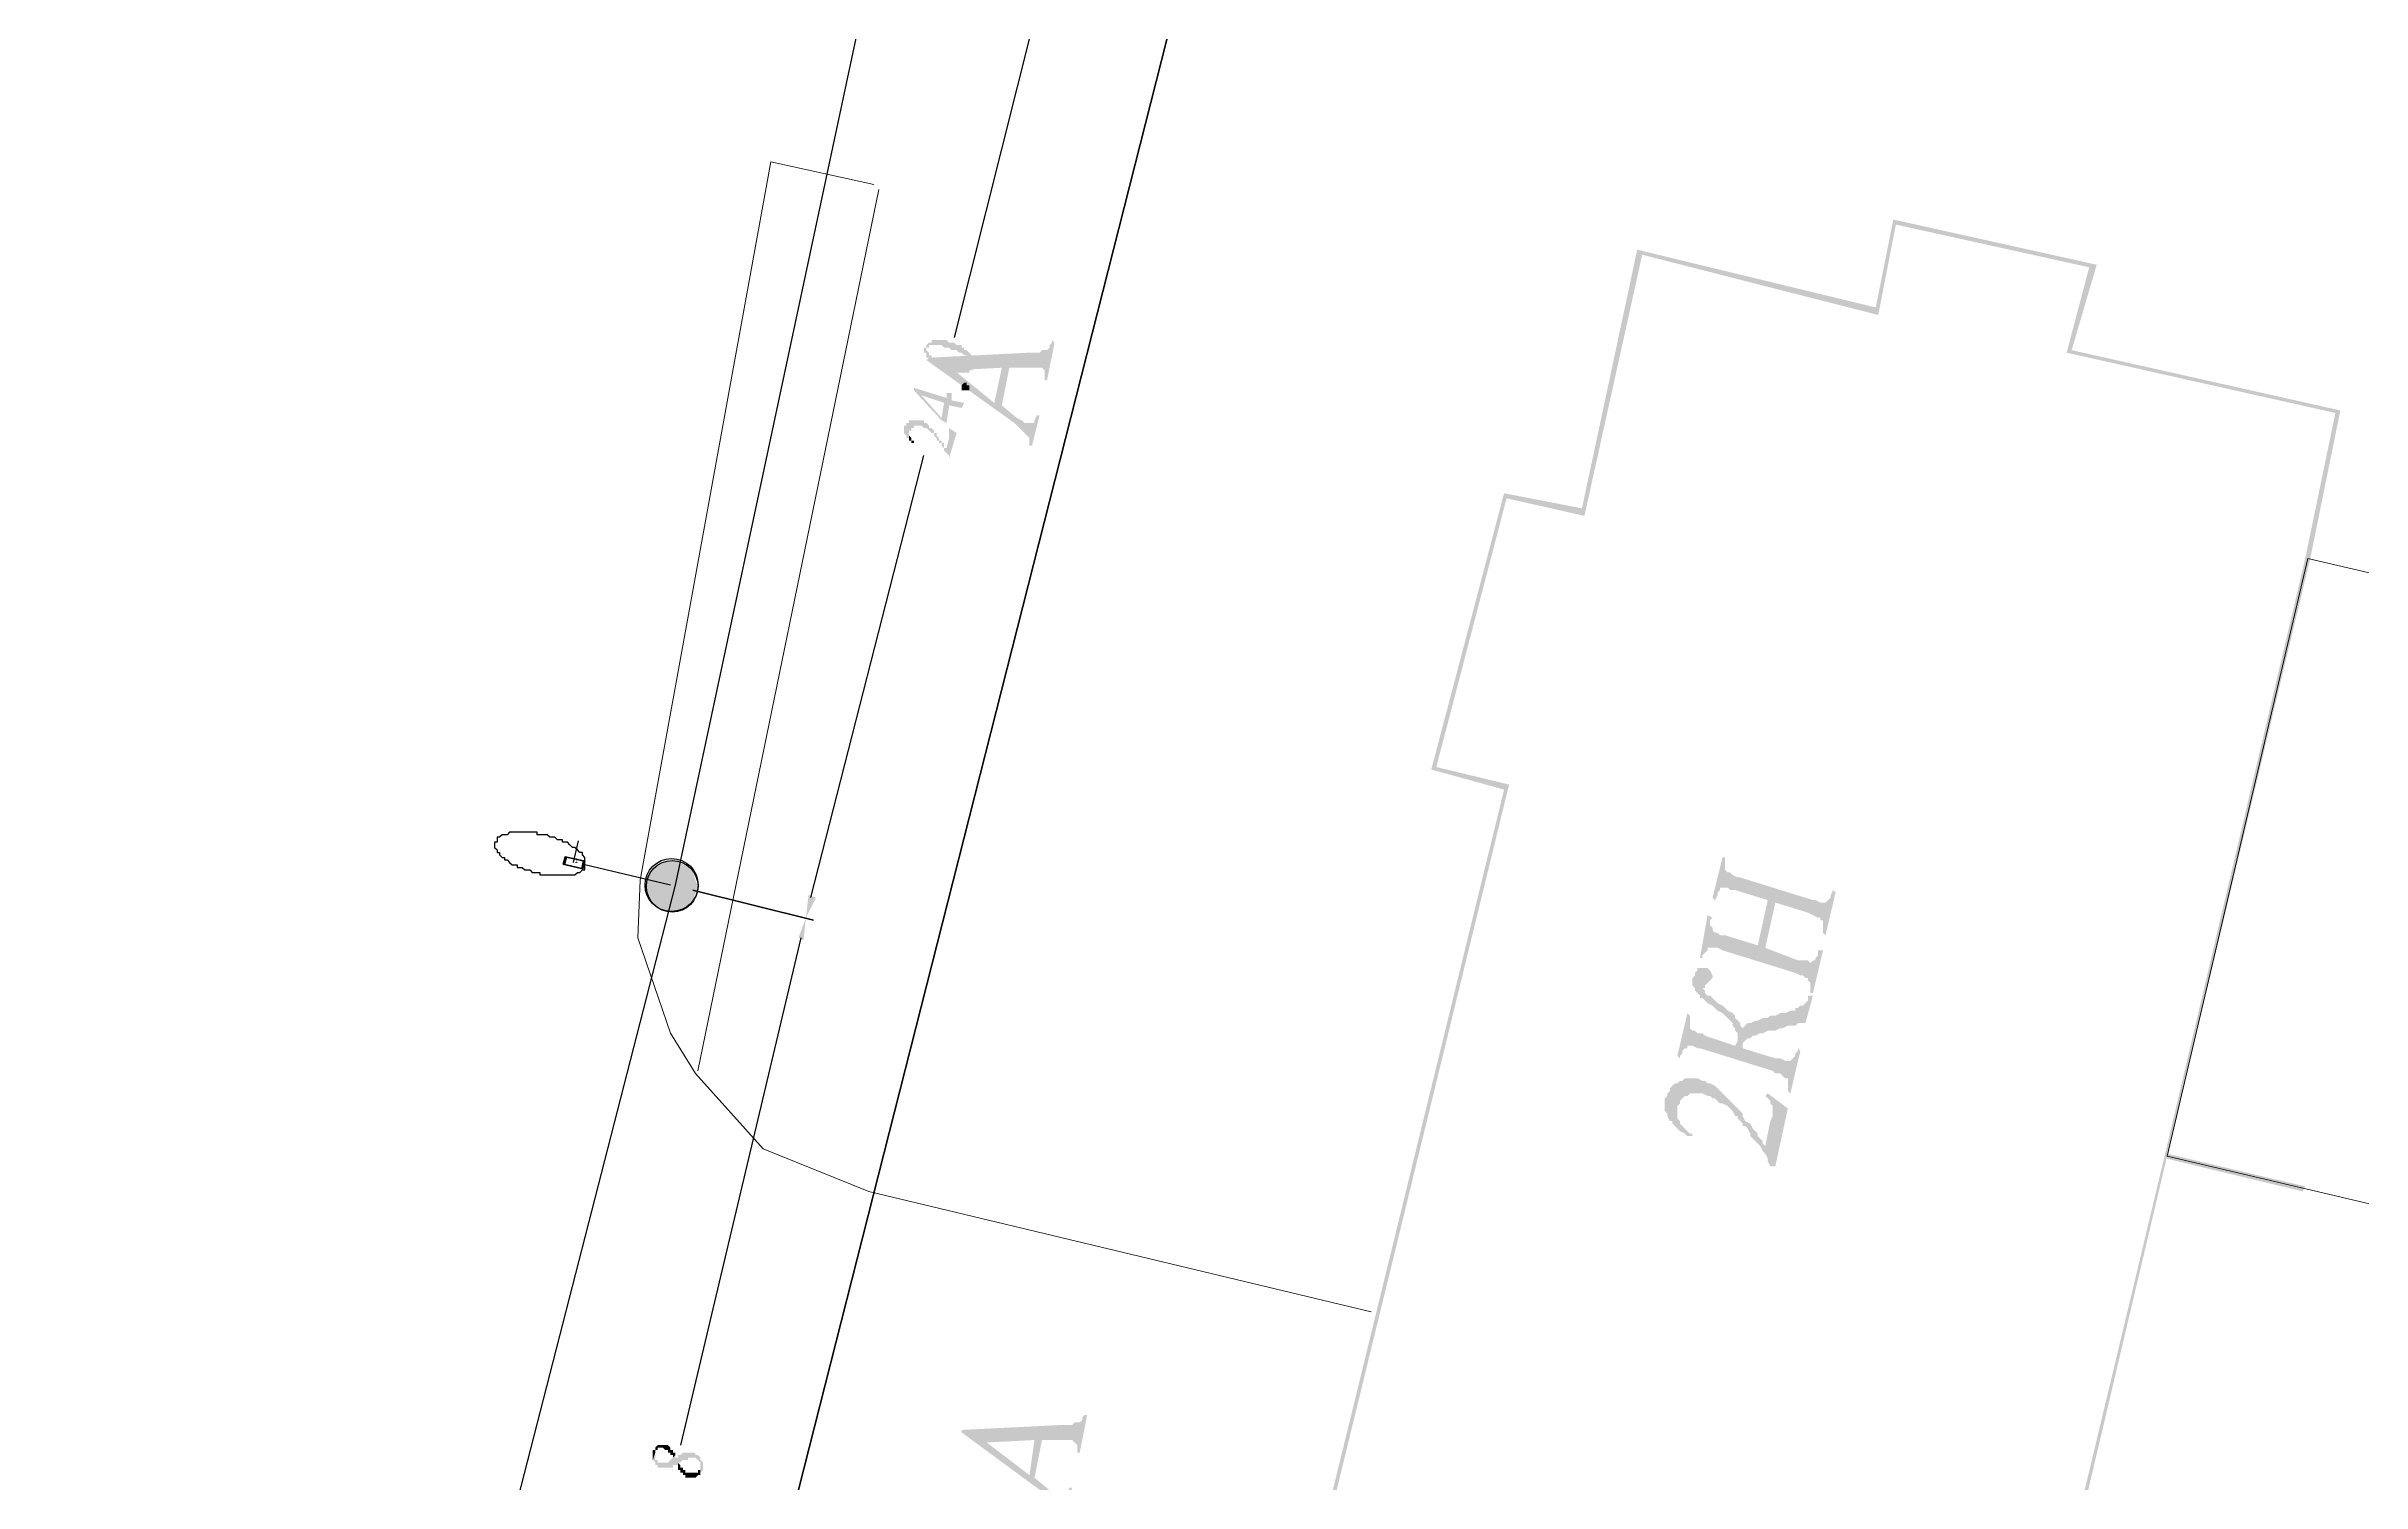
# Model space of a CAD drawing. Extents: x 243 to 885, y -99 to 1005.
# Drawn here: x 477.4 to 529, y 601.3 to 633.3 of the extents above; entities that cross this region are included whole.
import ezdxf

# ---------------------------------------------------------------- set-up
doc = ezdxf.new("R2010")
doc.units = 0
doc.header["$MEASUREMENT"] = 0
for name, color, linetype in [('DLXLUM01', 6, 'Continuous'), ('DLXLUMEX', 2, 'Continuous'), ('DLXSCENE', 7, 'Continuous'), ('PDF _Геометрия', 7, 'Continuous'), ('PDF _Сплошная заливка', 7, 'Continuous')]:
    doc.layers.add(name, color=color, linetype=linetype)

# ---------------------------------------------------------------- blocks, each defined once
blk = doc.blocks.new('*U26')
for p, q in [((-0.214, 0.137), (-0.253, -0.028)), ((-0.253, -0.028), (-0.214, 0.137)), ((-0.185, 0.13), (-0.224, -0.035)), ((-0.224, -0.035), (-0.185, 0.13)), ((-0.185, 0.13), (-0.214, 0.137)), ((0.195, 0.042), (-0.214, 0.137)), ((-0.214, 0.137), (-0.185, 0.13)), ((-0.214, 0.137), (0.195, 0.042)), ((0.224, 0.035), (-0.185, 0.13)), ((-0.185, 0.13), (0.224, 0.035)), ((0.156, -0.124), (0.195, 0.042)), ((0.195, 0.042), (0.156, -0.124)), ((0.185, -0.13), (0.224, 0.035)), ((0.224, 0.035), (0.185, -0.13)), ((0.224, 0.035), (0.195, 0.042)), ((0.195, 0.042), (0.224, 0.035)), ((-0.253, -0.028), (0.156, -0.124)), ((-0.224, -0.035), (-0.253, -0.028)), ((-0.253, -0.028), (-0.224, -0.035)), ((0.156, -0.124), (-0.253, -0.028)), ((-0.224, -0.035), (0.185, -0.13)), ((0.185, -0.13), (-0.224, -0.035)), ((0.156, -0.124), (0.185, -0.13)), ((0.185, -0.13), (0.156, -0.124))]:
    blk.add_line(p, q)
at = {"color": 1}
blk.add_line((-0.029, 0.007), (0.084, 0.494), dxfattribs=at)
at = {"layer": 'DLXLUMEX', "color": 7}
blk.add_text('1', height=0.1, dxfattribs=at).set_placement((0, 0))
blk = doc.blocks.new('*U46')
blk.add_line((33.147, -9.687), (212.825, 698.104))

msp = doc.modelspace()

# ---------------------------------------------------------------- hatches: boundary and pattern name
at = {"layer": 'PDF _Сплошная заливка', "linetype": 'ByBlock', "transparency": 33554559}
h = msp.add_hatch(color=256, dxfattribs=at)
h.paths.add_polyline_path([(511.631, 622.976), (509.895, 623.312), (508.272, 617.152), (509.895, 616.705), (505.584, 599.067), (521.542, 595.26), (524.677, 608.53), (527.869, 621.856), (528.541, 625.159), (522.55, 626.503), (523.109, 628.407), (518.574, 629.415), (518.182, 627.455), (512.863, 628.743)])
h.paths.add_polyline_path([(509.951, 623.2), (511.687, 622.808), (512.975, 628.631), (518.238, 627.287), (518.63, 629.303), (522.941, 628.351), (522.438, 626.447), (528.429, 625.103), (527.757, 621.856), (524.621, 608.53), (521.486, 595.428), (505.696, 599.179), (510.007, 616.817), (508.384, 617.208)], flags=0)
for points in [[(496.961, 626.559), (496.961, 626.447), (497.017, 626.447), (497.017, 626.391), (497.017, 626.559), (497.073, 626.559), (497.073, 626.615), (497.129, 626.615), (497.185, 626.615), (497.241, 626.615), (497.297, 626.615), (497.353, 626.615), (497.409, 626.559), (497.465, 626.559), (497.521, 626.559), (497.577, 626.503), (497.633, 626.503), (497.689, 626.503), (497.745, 626.447), (497.801, 626.447), (497.857, 626.391), (497.913, 626.391), (497.913, 626.335), (497.969, 626.335), (498.025, 626.279), (498.025, 626.223), (498.025, 626.167), (498.025, 626.055), (498.081, 626.111), (498.081, 626.167), (498.081, 626.223), (498.081, 626.279), (498.081, 626.335), (498.025, 626.335), (498.025, 626.391), (497.969, 626.447), (497.913, 626.503), (497.857, 626.503), (497.857, 626.559), (497.801, 626.559), (497.801, 626.615), (497.745, 626.615), (497.689, 626.615), (497.633, 626.671), (497.577, 626.671), (497.521, 626.671), (497.465, 626.727), (497.409, 626.727), (497.353, 626.727), (497.297, 626.727), (497.241, 626.727), (497.185, 626.727), (497.129, 626.727), (497.129, 626.671), (497.073, 626.671), (497.017, 626.615), (497.017, 626.559)], [(497.073, 626.335), (497.633, 626.055), (498.697, 626.111), (498.529, 625.327), (498.865, 626.111), (499.257, 626.111), (499.313, 626.111), (499.425, 626.111), (499.481, 626.111), (499.537, 626.111), (499.593, 626.111), (499.649, 626.055), (499.649, 625.999), (499.649, 625.943), (499.649, 625.831), (499.705, 625.831), (499.873, 626.671), (499.817, 626.727), (499.817, 626.671), (499.761, 626.615), (499.761, 626.559), (499.705, 626.503), (499.649, 626.503), (499.593, 626.503), (499.537, 626.447), (499.425, 626.447), (499.313, 626.447)], [(497.017, 626.391), (497.017, 626.335), (497.073, 626.335), (497.073, 626.279), (497.129, 626.279), (497.129, 626.223), (497.185, 626.223), (497.241, 626.167), (497.297, 626.167), (497.297, 626.111), (497.353, 626.111), (497.409, 626.111), (497.409, 626.055), (497.465, 626.055), (497.521, 626.055), (497.577, 626.055), (497.577, 625.999), (497.633, 625.999), (497.689, 625.999), (497.745, 625.999), (497.801, 625.999), (497.857, 625.999), (497.913, 625.999), (497.969, 625.999), (497.969, 626.055), (498.025, 626.055), (498.025, 626.167), (498.025, 626.111), (497.969, 626.111), (497.913, 626.111), (497.857, 626.111), (497.801, 626.111), (497.745, 626.111), (497.689, 626.111), (497.689, 626.167), (497.633, 626.167), (497.577, 626.167), (497.521, 626.167), (497.465, 626.223), (497.409, 626.223), (497.353, 626.223), (497.353, 626.279), (497.297, 626.279), (497.241, 626.279), (497.241, 626.335), (497.185, 626.335), (497.129, 626.335), (497.129, 626.391), (497.073, 626.391), (497.073, 626.447), (497.017, 626.503), (497.017, 626.559)], [(497.073, 626.335), (497.017, 626.279), (498.977, 624.879), (499.033, 624.823), (499.089, 624.767), (499.145, 624.711), (499.201, 624.655), (499.257, 624.599), (499.313, 624.543), (499.313, 624.487), (499.313, 624.375), (499.369, 624.375), (499.537, 625.047), (499.481, 625.047), (499.425, 624.935), (499.425, 624.879), (499.369, 624.879), (499.313, 624.879), (499.257, 624.879), (499.201, 624.879), (499.145, 624.935), (499.033, 624.991), (498.697, 625.271), (498.865, 626.111), (498.529, 625.327), (497.633, 626.055)], [(497.801, 625.719), (497.857, 625.775), (497.913, 625.775), (497.913, 625.719), (497.969, 625.719), (497.969, 625.663), (497.969, 625.607), (497.913, 625.607), (497.857, 625.607), (497.801, 625.607), (497.801, 625.663), (497.801, 625.719)], [(496.737, 625.663), (496.737, 625.607), (497.353, 624.935), (497.465, 624.879), (497.521, 625.271), (497.801, 625.215), (497.857, 625.327), (497.577, 625.383), (497.577, 625.551), (497.465, 625.551), (497.465, 625.439), (497.353, 624.991), (496.905, 625.495)], [(496.737, 625.663), (496.905, 625.495), (497.409, 625.327), (497.353, 624.991), (497.465, 625.439)], [(496.513, 624.767), (496.513, 624.655), (496.569, 624.599), (496.569, 624.543), (496.625, 624.543), (496.625, 624.711), (496.681, 624.711), (496.681, 624.767), (496.737, 624.767), (496.737, 624.823), (496.793, 624.823), (496.849, 624.823), (496.905, 624.823), (496.961, 624.767), (497.017, 624.767), (497.073, 624.711), (497.129, 624.655), (497.185, 624.655), (497.185, 624.599), (497.241, 624.543), (497.241, 624.487), (497.297, 624.487), (497.297, 624.431), (497.353, 624.431), (497.353, 624.375), (497.409, 624.319), (497.409, 624.263), (497.465, 624.207), (497.465, 624.319), (497.409, 624.319), (497.409, 624.375), (497.409, 624.431), (497.353, 624.431), (497.353, 624.487), (497.297, 624.487), (497.297, 624.543), (497.241, 624.599), (497.241, 624.655), (497.185, 624.655), (497.185, 624.711), (497.129, 624.767), (497.073, 624.767), (497.073, 624.823), (497.017, 624.879), (496.961, 624.879), (496.961, 624.935), (496.905, 624.935), (496.849, 624.935), (496.793, 624.935), (496.737, 624.935), (496.681, 624.935), (496.625, 624.935), (496.625, 624.879), (496.569, 624.879), (496.569, 624.823), (496.513, 624.823)], [(496.625, 624.543), (496.625, 624.487), (496.681, 624.487), (496.681, 624.431), (496.737, 624.431), (496.793, 624.431), (496.737, 624.431), (496.737, 624.487), (496.681, 624.487), (496.681, 624.543), (496.625, 624.599), (496.625, 624.655), (496.625, 624.711)], [(497.521, 624.767), (497.465, 624.767), (497.521, 624.767), (497.521, 624.543), (497.465, 624.319), (497.465, 624.207), (497.521, 624.151), (497.521, 624.095), (497.689, 624.655)], [(491.642, 614.073), (491.81, 614.241), (491.922, 614.521), (491.81, 614.857), (491.642, 615.025), (491.362, 615.137), (491.026, 615.025), (490.858, 614.857), (490.746, 614.521), (490.858, 614.241), (491.026, 614.073), (491.362, 613.961)], [(514.767, 615.193), (514.543, 614.297), (514.599, 614.241), (514.655, 614.353), (514.655, 614.409), (514.711, 614.465), (514.711, 614.521), (514.823, 614.521), (514.879, 614.521), (514.935, 614.465), (515.047, 614.465), (515.775, 614.241), (515.551, 613.233), (515.943, 614.185), (516.67, 613.961), (516.782, 613.905), (516.894, 613.849), (516.95, 613.849), (516.95, 613.793), (517.006, 613.793), (517.006, 613.737), (517.006, 613.681), (517.006, 613.569), (517.006, 613.513), (517.062, 613.457), (517.286, 614.409), (517.23, 614.465), (517.174, 614.353), (517.174, 614.297), (517.118, 614.241), (517.062, 614.185), (517.006, 614.185), (516.95, 614.185), (516.838, 614.241), (516.782, 614.241), (515.159, 614.745), (515.103, 614.745), (514.991, 614.801), (514.935, 614.857), (514.879, 614.857), (514.823, 614.913), (514.823, 614.969), (514.823, 615.025), (514.823, 615.137), (514.823, 615.193)], [(514.431, 613.905), (514.263, 612.953), (514.319, 612.953), (514.319, 613.009), (514.375, 613.065), (514.431, 613.121), (514.431, 613.177), (514.487, 613.177), (514.543, 613.177), (514.599, 613.177), (514.655, 613.177), (514.767, 613.121), (516.39, 612.617), (516.502, 612.561), (516.558, 612.561), (516.614, 612.505), (516.67, 612.505), (516.67, 612.449), (516.726, 612.393), (516.726, 612.337), (516.726, 612.281), (516.726, 612.169), (516.782, 612.169), (517.006, 613.121), (516.894, 613.121), (516.894, 613.009), (516.838, 612.953), (516.838, 612.897), (516.782, 612.897), (516.726, 612.841), (516.67, 612.897), (516.558, 612.897), (516.446, 612.897), (515.719, 613.177), (515.943, 614.185), (515.551, 613.233), (514.823, 613.457), (514.711, 613.457), (514.655, 613.513), (514.599, 613.513), (514.543, 613.569), (514.543, 613.625), (514.487, 613.681), (514.487, 613.737), (514.487, 613.793), (514.543, 613.849)], [(514.151, 612.561), (514.095, 612.505), (514.095, 612.337), (514.151, 612.281), (514.151, 612.225), (514.207, 612.169), (514.263, 612.113), (514.263, 612.057), (514.319, 612.281), (514.375, 612.281), (514.375, 612.337), (514.431, 612.393), (514.487, 612.449), (514.543, 612.505), (514.543, 612.561), (514.487, 612.673), (514.431, 612.729), (514.375, 612.729), (514.319, 612.729), (514.263, 612.729), (514.207, 612.729), (514.207, 612.673), (514.151, 612.617)], [(514.263, 612.057), (514.319, 612.057), (514.375, 612.001), (514.431, 611.945), (514.543, 611.889), (514.599, 611.833), (514.655, 611.777), (514.767, 611.721), (514.823, 611.665), (514.879, 611.609), (514.935, 611.553), (514.991, 611.497), (514.991, 611.441), (515.047, 611.385), (515.047, 611.329), (515.103, 611.273), (515.103, 611.217), (515.103, 611.161), (515.103, 611.105), (515.047, 610.993), (515.159, 611.441), (515.159, 611.497), (515.103, 611.553), (515.047, 611.609), (515.047, 611.665), (514.991, 611.721), (514.879, 611.777), (514.823, 611.833), (514.767, 611.889), (514.655, 611.945), (514.599, 612.001), (514.543, 612.057), (514.487, 612.113), (514.431, 612.113), (514.375, 612.169), (514.375, 612.225), (514.319, 612.281)], [(515.271, 611.441), (515.215, 610.937), (515.215, 611.049), (515.271, 611.105), (515.327, 611.161), (515.383, 611.161), (515.439, 611.217), (515.495, 611.217), (515.607, 611.273), (515.663, 611.273), (515.775, 611.329), (515.887, 611.329), (515.943, 611.329), (516.054, 611.385), (516.11, 611.385), (516.222, 611.441), (516.278, 611.441), (516.39, 611.441), (516.446, 611.497), (516.502, 611.497), (516.558, 611.497), (516.614, 611.497), (516.782, 612.113), (516.67, 612.113), (516.67, 612.057), (516.67, 612.001), (516.614, 611.945), (516.558, 611.889), (516.502, 611.889), (516.446, 611.833), (516.39, 611.833), (516.39, 611.777), (516.334, 611.777), (516.278, 611.777), (516.166, 611.721), (516.11, 611.721), (516.054, 611.721), (515.943, 611.665), (515.831, 611.665), (515.775, 611.609), (515.663, 611.609), (515.551, 611.553), (515.495, 611.553), (515.383, 611.497), (515.327, 611.497)], [(513.983, 611.721), (513.759, 610.769), (513.815, 610.713), (513.815, 610.769), (513.871, 610.825), (513.871, 610.881), (513.927, 610.937), (513.983, 610.937), (513.983, 610.993), (514.039, 610.993), (514.095, 610.993), (514.207, 610.937), (514.263, 610.937), (515.887, 610.433), (515.943, 610.377), (516.054, 610.377), (516.11, 610.321), (516.166, 610.266), (516.222, 610.266), (516.222, 610.21), (516.222, 610.154), (516.222, 610.042), (516.222, 609.986), (516.278, 609.93), (516.502, 610.881), (516.446, 610.937), (516.446, 610.881), (516.39, 610.825), (516.39, 610.769), (516.334, 610.713), (516.278, 610.657), (516.222, 610.657), (516.166, 610.657), (516.054, 610.713), (515.943, 610.713), (515.215, 610.937), (515.271, 611.441), (515.215, 611.385), (515.159, 611.441), (515.047, 610.993), (514.375, 611.217), (514.319, 611.273), (514.207, 611.273), (514.151, 611.329), (514.095, 611.329), (514.039, 611.385), (514.039, 611.441), (514.039, 611.497), (514.039, 611.553), (514.039, 611.665)], [(513.479, 609.818), (513.479, 609.538), (513.535, 609.482), (513.535, 609.426), (513.591, 609.314), (513.647, 609.314), (513.647, 609.258), (513.759, 609.65), (513.815, 609.706), (513.815, 609.762), (513.871, 609.818), (513.927, 609.874), (513.983, 609.874), (514.039, 609.93), (514.095, 609.93), (514.151, 609.93), (514.263, 609.93), (514.319, 609.93), (514.431, 609.874), (514.487, 609.874), (514.543, 609.818), (514.599, 609.818), (514.655, 609.762), (514.711, 609.706), (514.767, 609.706), (514.879, 609.65), (514.935, 609.594), (514.991, 609.538), (515.047, 609.426), (515.103, 609.426), (515.103, 609.37), (515.159, 609.314), (515.215, 609.258), (515.215, 609.202), (515.271, 609.202), (515.327, 609.146), (515.383, 609.034), (515.383, 608.978), (515.439, 608.922), (515.495, 608.866), (515.551, 608.81), (515.607, 608.754), (515.663, 608.642), (515.719, 608.586), (515.719, 608.754), (515.663, 608.81), (515.663, 608.866), (515.607, 608.922), (515.551, 608.978), (515.551, 609.034), (515.495, 609.09), (515.439, 609.146), (515.383, 609.258), (515.271, 609.314), (515.215, 609.426), (515.215, 609.482), (515.159, 609.538), (515.103, 609.594), (515.047, 609.65), (514.991, 609.706), (514.935, 609.762), (514.879, 609.818), (514.823, 609.874), (514.767, 609.93), (514.711, 609.986), (514.655, 610.042), (514.599, 610.098), (514.487, 610.154), (514.431, 610.154), (514.375, 610.21), (514.319, 610.21), (514.207, 610.266), (514.151, 610.266), (514.095, 610.266), (513.983, 610.266), (513.927, 610.266), (513.871, 610.21), (513.815, 610.21), (513.759, 610.154), (513.703, 610.154), (513.647, 610.098), (513.591, 610.042), (513.591, 609.986), (513.535, 609.93), (513.535, 609.874)], [(515.775, 609.93), (515.719, 609.874), (515.775, 609.818), (515.831, 609.762), (515.831, 609.706), (515.887, 609.65), (515.887, 609.538), (515.887, 609.482), (515.887, 609.426), (515.831, 609.314), (515.719, 608.754), (515.719, 608.586), (515.775, 608.474), (515.775, 608.418), (515.831, 608.306), (515.943, 608.306), (516.222, 609.594)], [(513.647, 609.258), (513.703, 609.202), (513.759, 609.146), (513.815, 609.09), (513.927, 609.034), (513.983, 608.978), (514.095, 608.978), (514.095, 609.034), (514.039, 609.034), (513.983, 609.09), (513.927, 609.146), (513.871, 609.202), (513.815, 609.258), (513.815, 609.314), (513.759, 609.37), (513.759, 609.426), (513.759, 609.482), (513.759, 609.594), (513.759, 609.65)], [(527.757, 607.858), (524.677, 608.586), (524.677, 608.474), (527.701, 607.746)], [(497.801, 602.427), (498.361, 602.147), (499.425, 602.203), (499.313, 601.419), (499.593, 602.203), (499.985, 602.203), (500.041, 602.203), (500.153, 602.203), (500.209, 602.203), (500.265, 602.203), (500.321, 602.147), (500.377, 602.091), (500.377, 601.979), (500.377, 601.923), (500.433, 601.923), (500.601, 602.763), (500.545, 602.763), (500.489, 602.707), (500.489, 602.651), (500.433, 602.595), (500.377, 602.595), (500.321, 602.595), (500.265, 602.539), (500.153, 602.539), (500.041, 602.539)], [(490.914, 601.923), (490.914, 601.755), (490.97, 601.923), (490.97, 601.979), (491.026, 601.979), (491.026, 602.035), (491.082, 602.035), (491.138, 602.035), (491.194, 601.979), (491.25, 601.979), (491.25, 601.923), (491.306, 601.923), (491.306, 601.867), (491.362, 601.867), (491.362, 601.811), (491.418, 601.867), (491.418, 601.923), (491.362, 601.923), (491.362, 601.979), (491.306, 601.979), (491.306, 602.035), (491.25, 602.091), (491.194, 602.091), (491.138, 602.091), (491.082, 602.091), (491.026, 602.091), (490.97, 602.035), (490.97, 601.979), (490.914, 601.979)], [(497.801, 602.427), (497.801, 602.371), (499.705, 600.971), (499.761, 600.915), (499.817, 600.859), (499.873, 600.803), (499.929, 600.747), (499.985, 600.691), (500.041, 600.635), (500.041, 600.523), (500.041, 600.467), (500.097, 600.411), (500.265, 601.139), (500.209, 601.139), (500.153, 601.027), (500.153, 600.971), (500.097, 600.971), (500.041, 600.915), (499.985, 600.915), (499.985, 600.971), (499.929, 600.971), (499.873, 601.027), (499.761, 601.083), (499.425, 601.363), (499.593, 602.203), (499.313, 601.419), (498.361, 602.147)], [(490.914, 601.755), (490.97, 601.699), (490.97, 601.643), (491.026, 601.643), (491.026, 601.587), (491.082, 601.587), (491.138, 601.587), (491.194, 601.587), (491.25, 601.587), (491.306, 601.587), (491.362, 601.587), (491.362, 601.643), (491.418, 601.643), (491.474, 601.643), (491.474, 601.699), (491.53, 601.699), (491.586, 601.755), (491.642, 601.755), (491.698, 601.755), (491.698, 601.811), (491.754, 601.811), (491.81, 601.811), (491.866, 601.811), (491.922, 601.755), (491.978, 601.699), (491.978, 601.643), (491.978, 601.587), (491.978, 601.419), (491.978, 601.475), (492.034, 601.531), (492.034, 601.587), (492.034, 601.643), (492.034, 601.699), (491.978, 601.755), (491.978, 601.811), (491.922, 601.867), (491.866, 601.867), (491.866, 601.923), (491.81, 601.923), (491.754, 601.923), (491.698, 601.923), (491.642, 601.923), (491.586, 601.923), (491.53, 601.867), (491.474, 601.867), (491.474, 601.811), (491.418, 601.811), (491.418, 601.867), (491.362, 601.811), (491.25, 601.699), (491.194, 601.699), (491.138, 601.699), (491.082, 601.699), (491.026, 601.699), (491.026, 601.755), (490.97, 601.755), (490.97, 601.811), (490.97, 601.867), (490.97, 601.923)], [(491.474, 601.643), (491.474, 601.531), (491.53, 601.531), (491.53, 601.475), (491.586, 601.475), (491.586, 601.419), (491.642, 601.419), (491.642, 601.363), (491.698, 601.363), (491.754, 601.363), (491.81, 601.363), (491.866, 601.363), (491.922, 601.419), (491.978, 601.419), (491.978, 601.587), (491.978, 601.531), (491.922, 601.531), (491.922, 601.475), (491.866, 601.475), (491.81, 601.475), (491.754, 601.475), (491.698, 601.475), (491.642, 601.475), (491.642, 601.531), (491.586, 601.531), (491.586, 601.587), (491.53, 601.587), (491.53, 601.643), (491.474, 601.699)]]:
    msp.add_hatch(color=256, dxfattribs=at).paths.add_polyline_path(points)
h = msp.add_hatch(color=256, dxfattribs=at)
h.paths.add_polyline_path([(494.554, 614.297), (494.386, 614.353), (494.33, 613.849)])
h.paths.add_polyline_path([(494.162, 613.401), (494.274, 613.345), (494.33, 613.849)])

# ---------------------------------------------------------------- linework, layer by layer
at = {"layer": 'PDF _Геометрия', "color": 3, "linetype": 'ByBlock', "lineweight": 25}
msp.add_lwpolyline([(545.057, 1000.691), (599.929, 988.931), (493.714, 678.461), (504.407, 641.447), (324.731, -66.338), (291.584, -56.652), (468.909, 649.565), (472.101, 649.565), (480.667, 670.736), (470.477, 695.258)], close=True, dxfattribs=at)
at = {"layer": 'PDF _Геометрия', "color": 1, "linetype": 'ByBlock', "lineweight": 25}
msp.add_lwpolyline([(429.66, 378.29), (439.962, 417.204), (452.672, 461.888), (461.911, 504.777), (475.069, 548.451), (484.755, 588.597), (491.418, 614.577), (496.401, 637.925)], dxfattribs=at)
at = {"layer": 'PDF _Геометрия', "linetype": 'ByBlock', "lineweight": 25}
for points in [[(500.097, 636.582), (497.633, 626.783)], [(494.442, 614.297), (496.961, 624.151)], [(491.306, 614.577), (489.403, 615.025)], [(494.218, 613.401), (491.53, 602.091)]]:
    msp.add_lwpolyline(points, dxfattribs=at)
at = {"layer": 'PDF _Геометрия', "linetype": 'ByBlock', "lineweight": 18}
for points in [[(495.842, 630.198), (493.546, 630.702), (490.634, 614.689), (490.578, 613.401), (491.306, 611.273), (491.866, 610.377), (493.378, 608.698), (495.73, 607.746), (506.928, 605.058)], [(495.954, 630.087), (491.922, 610.433)], [(611.408, 588.093), (524.677, 608.53), (527.813, 621.856), (534.308, 620.344)], [(611.408, 588.093), (524.677, 608.53), (527.813, 621.856), (534.308, 620.344)]]:
    msp.add_lwpolyline(points, dxfattribs=at)
at = {"layer": 'PDF _Геометрия', "linetype": 'ByBlock', "lineweight": 25}
for points in [[(487.387, 615.529), (487.387, 615.417), (487.443, 615.361), (487.443, 615.305), (487.499, 615.305), (487.499, 615.249), (487.555, 615.193), (487.611, 615.193), (487.611, 615.137), (487.667, 615.137), (487.723, 615.081), (487.779, 615.025), (487.835, 615.025), (487.891, 615.025), (487.891, 614.969), (487.947, 614.969), (488.003, 614.969), (488.059, 614.913), (488.115, 614.913), (488.171, 614.913), (488.227, 614.857), (488.283, 614.857), (488.339, 614.857), (488.395, 614.857), (488.395, 614.801), (488.451, 614.801), (488.507, 614.801), (488.563, 614.801), (488.619, 614.801), (488.675, 614.801), (488.731, 614.801), (488.787, 614.801), (488.843, 614.801), (488.899, 614.801), (488.955, 614.801), (489.011, 614.801), (489.067, 614.801), (489.123, 614.801), (489.179, 614.801), (489.235, 614.857), (489.291, 614.857), (489.347, 614.913), (489.403, 614.913), (489.403, 614.969), (489.403, 615.025), (489.403, 615.081), (489.403, 615.137), (489.403, 615.193), (489.347, 615.249), (489.347, 615.305), (489.291, 615.305), (489.235, 615.361), (489.179, 615.417), (489.123, 615.417), (489.067, 615.473), (489.011, 615.529), (488.955, 615.529), (488.899, 615.529), (488.899, 615.585), (488.843, 615.585), (488.787, 615.585), (488.731, 615.641), (488.675, 615.641), (488.619, 615.641), (488.563, 615.697), (488.507, 615.697), (488.451, 615.697), (488.395, 615.697), (488.339, 615.697), (488.339, 615.753), (488.283, 615.753), (488.227, 615.753), (488.171, 615.753), (488.115, 615.753), (488.059, 615.753), (488.003, 615.753), (487.947, 615.753), (487.891, 615.753), (487.835, 615.753), (487.779, 615.753), (487.723, 615.753), (487.667, 615.697), (487.611, 615.697), (487.555, 615.697), (487.499, 615.641), (487.443, 615.641), (487.443, 615.585), (487.443, 615.529)], [(494.498, 613.793), (491.81, 614.465)]]:
    msp.add_lwpolyline(points, close=True, dxfattribs=at)
for centre, radius in [((491.334, 614.577), 0.591), ((491.348, 614.549), 0.575), ((491.348, 614.549), 0.575)]:
    msp.add_circle(centre, radius, dxfattribs=at)

# ---------------------------------------------------------------- block references
at = {"layer": 'DLXLUM01'}
msp.add_blockref('*U26', (489.173, 615.071), dxfattribs=at)
at = {"layer": 'DLXSCENE'}
msp.add_blockref('*U46', (291.582, -56.659), dxfattribs=at)

doc.saveas('drawing.dxf')
